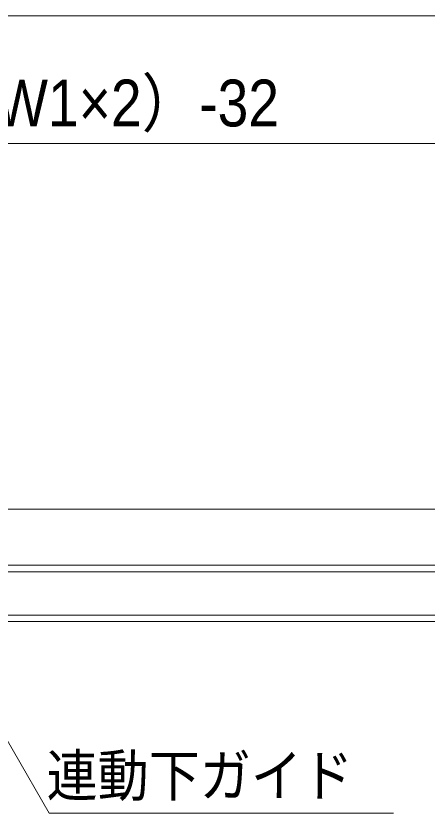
# Model space of a CAD drawing. Units: millimetres, scale not verified. Extents: x -6062 to 6062, y -3045 to 3045.
# Drawn here: x -2326 to -2004, y 1056 to 1680 of the extents above; entities that cross this region are included whole.
import ezdxf
from ezdxf.enums import TextEntityAlignment as Align

# ---------------------------------------------------------------- set-up
doc = ezdxf.new("R2010")
doc.units = ezdxf.units.MM
doc.header["$LTSCALE"] = 20
for name, color, linetype, lineweight in [('0-0_2寸法-3', 7, 'Continuous', 9), ('0-1_3一般', 7, 'Continuous', 9), ('0-3_2寸法-1', 7, 'Continuous', 9)]:
    doc.layers.add(name, color=color, linetype=linetype, lineweight=lineweight)
doc.styles.add('ＭＳ ゴシック', font='')
doc.styles.add('ＭＳ Ｐゴシック', font='')
doc.styles.get('ＭＳ ゴシック').set_extended_font_data('MS Gothic')
doc.styles.get('ＭＳ Ｐゴシック').set_extended_font_data('MS PGothic')

# ---------------------------------------------------------------- blocks, each defined once
blk = doc.blocks.new('グループ-107')
at = {"layer": '0-1_3一般'}
for p, q in [((-59990, 25876.9), (11350, 25876.9)), ((-59990, 24996.9), (11350, 24996.9)), ((-12322, 24896.9), (11042, 24896.9)), ((-59990, 24116.9), (11350, 24116.9)), ((11042, 24216.9), (-12322, 24216.9))]:
    blk.add_line(p, q, dxfattribs=at)
blk.add_lwpolyline([(-59990, 24116.9), (-59990, 24996.9), (11350, 24996.9), (11350, 24116.9)], dxfattribs=at)
blk = doc.blocks.new('グループ-108')
at = {"layer": '0-1_3一般'}
blk.add_blockref('グループ-107', (0, 0), dxfattribs=at)

msp = doc.modelspace()

# ---------------------------------------------------------------- linework, layer by layer
at = {"layer": '0-0_2寸法-3'}
msp.add_lwpolyline([(-2411.5, 1249.84), (-2299.49, 1055.84), (-2030.17, 1055.84)], dxfattribs=at)
at = {"layer": '0-3_2寸法-1'}
for p, q in [((-4774.79, 1680), (-1232.21, 1680)), ((-3574.79, 1580), (-1232.21, 1580))]:
    msp.add_line(p, q, dxfattribs=at)

# ---------------------------------------------------------------- block references
at = {"layer": '0-1_3一般', "xscale": 0.05, "yscale": 0.05}
msp.add_blockref('グループ-108', (-1787.5, 0), dxfattribs=at)

# ---------------------------------------------------------------- texts
at = {"layer": '0-0_2寸法-3', "style": 'ＭＳ ゴシック', "width": 0.9}
msp.add_text('連動下ガイド', height=32.55, dxfattribs=at).set_placement((-2301.59, 1059.19), align=Align.BOTTOM_LEFT)
at = {"layer": '0-3_2寸法-1', "style": 'ＭＳ Ｐゴシック', "width": 0.9}
msp.add_text('有効開口幅\u3000（DW1×2）-32', height=36.69, dxfattribs=at).set_placement((-2687.76, 1582.45), align=Align.BOTTOM_LEFT)

doc.saveas('drawing.dxf')
